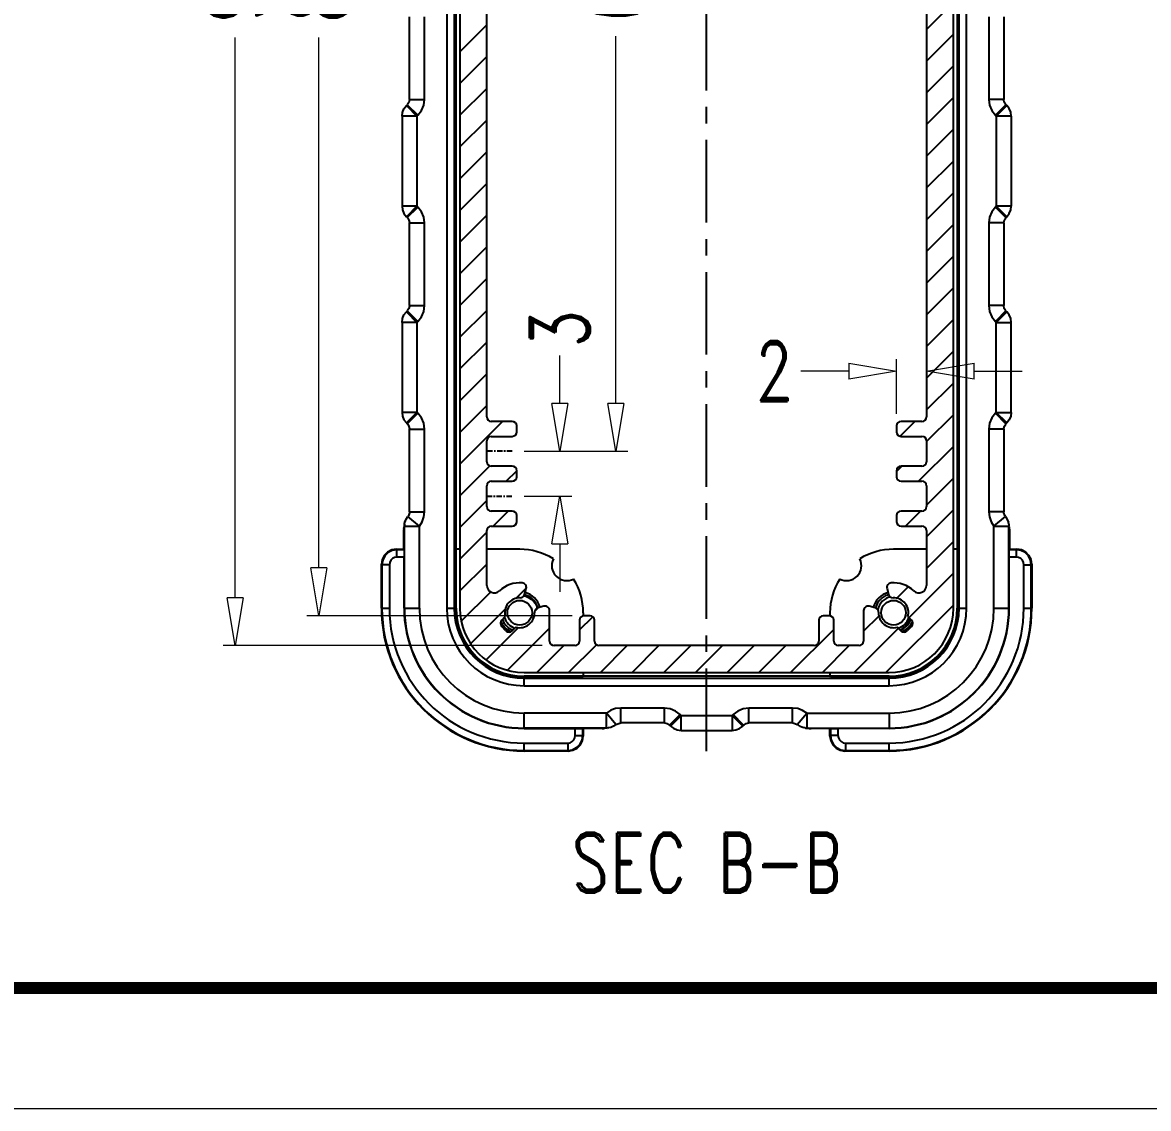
# Model space of a CAD drawing. Extents: x 2468 to 2936, y 274 to 599.
# Drawn here: x 2603.1 to 2678.4, y 274.2 to 346.8 of the extents above; entities that cross this region are included whole.
import ezdxf
from ezdxf.enums import TextEntityAlignment as Align

# ---------------------------------------------------------------- set-up
doc = ezdxf.new("R2010")
doc.units = 0
doc.header["$LTSCALE"] = 30.734
doc.header["$PDMODE"] = 3
doc.header["$PDSIZE"] = 0.3125
doc.linetypes.add('CENTER', pattern=[50.8, 31.75, -6.35, 6.35, -6.35])
doc.layers.get('0').update_dxf_attribs({"linetype": 'CONTINUOUS'})
doc.layers.get('Defpoints').update_dxf_attribs({"linetype": 'CONTINUOUS'})
for name, color, linetype, lineweight in [('dim', 3, 'CONTINUOUS', 9), ('from', 7, 'CONTINUOUS', 13), ('hatch', 56, 'CONTINUOUS', 9)]:
    doc.layers.add(name, color=color, linetype=linetype, lineweight=lineweight)
doc.styles.add('ROMAND', font='romand.shx', dxfattribs={"width": 0.75, "bigfont": 'gbcbig.shx'})
doc.dimstyles.new('YanXiu', dxfattribs={"dimtxt": 2.5, "dimasz": 2.2, "dimexe": 0.66, "dimexo": 0.66, "dimgap": 0.66, "dimtad": 0, "dimzin": 9, "dimdsep": 46, "dimtxsty": 'ROMAND', "dimblk": 'CLOSEDBLANK', "dimcen": 0, "dimclrd": 256, "dimclre": 131, "dimclrt": 42, "dimazin": 2, "dimtfac": 1, "dimtofl": 0, "dimtmove": 0, "dimatfit": 3, "dimldrblk": 'CLOSEDBLANK', "dimfxl": 1, "dimlwd": 5, "dimlwe": 5, "dimarcsym": 0})

# ---------------------------------------------------------------- blocks, each defined once
blk = doc.blocks.new('_ClosedBlank')
at = {"color": 0, "linetype": 'ByBlock', "lineweight": -2}
for p, q in [((-1, 0.167), (0, 0)), ((-1, 0.167), (-1, -0.167)), ((0, 0), (-1, -0.167))]:
    blk.add_line(p, q, dxfattribs=at)
blk = doc.blocks.new('*D10')
at = {"layer": 'Defpoints', "color": 0}
for p in [(2638.617, 397.567), (2617.278, 305.167), (2638.617, 305.167)]:
    blk.add_point(p, dxfattribs=at)
at = {"layer": 'dim', "color": 131, "lineweight": 5}
for p, q in [((2637.817, 397.567), (2616.478, 397.567)), ((2637.817, 305.167), (2616.478, 305.167))]:
    blk.add_line(p, q, dxfattribs=at)
at = {"layer": 'dim', "lineweight": 5}
for p, q in [((2617.278, 394.367), (2617.278, 356.881)), ((2617.278, 308.367), (2617.278, 345.853))]:
    blk.add_line(p, q, dxfattribs=at)
at = {"layer": 'dim', "lineweight": 5, "xscale": 3.2, "yscale": 3.2, "zscale": 3.2}
for p, rotation in [((2617.278, 397.567), 90), ((2617.278, 305.167), 270)]:
    blk.add_blockref('_ClosedBlank', p, dxfattribs=dict(at, rotation=rotation))
at = {"layer": 'dim', "color": 42, "insert": (2617.278, 351.367), "char_height": 4, "attachment_point": 5, "rotation": 90, "style": 'ROMAND'}
blk.add_mtext('92.4', dxfattribs=at)
blk = doc.blocks.new('*D13')
at = {"layer": 'Defpoints', "color": 0}
for p in [(2640.617, 395.567), (2622.878, 307.167), (2640.617, 307.167)]:
    blk.add_point(p, dxfattribs=at)
at = {"layer": 'dim', "color": 131, "lineweight": 5}
for p, q in [((2639.817, 395.567), (2622.078, 395.567)), ((2639.817, 307.167), (2622.078, 307.167))]:
    blk.add_line(p, q, dxfattribs=at)
at = {"layer": 'dim', "lineweight": 5}
for p, q in [((2622.878, 392.367), (2622.878, 356.881)), ((2622.878, 310.367), (2622.878, 345.853))]:
    blk.add_line(p, q, dxfattribs=at)
at = {"layer": 'dim', "lineweight": 5, "xscale": 3.2, "yscale": 3.2, "zscale": 3.2}
for p, rotation in [((2622.878, 395.567), 90), ((2622.878, 307.167), 270)]:
    blk.add_blockref('_ClosedBlank', p, dxfattribs=dict(at, rotation=rotation))
at = {"layer": 'dim', "color": 42, "insert": (2622.878, 351.367), "char_height": 4, "attachment_point": 5, "rotation": 90, "style": 'ROMAND'}
blk.add_mtext('88.4', dxfattribs=at)
blk = doc.blocks.new('*D14')
at = {"layer": 'Defpoints', "color": 0}
for p in [(2635.817, 318.167), (2638.995, 318.167), (2635.817, 315.167)]:
    blk.add_point(p, dxfattribs=at)
at = {"layer": 'dim', "lineweight": 5}
for p, q in [((2638.995, 321.367), (2638.995, 324.567)), ((2638.995, 311.967), (2638.995, 308.767))]:
    blk.add_line(p, q, dxfattribs=at)
at = {"layer": 'dim', "color": 131, "lineweight": 5}
for p, q in [((2636.616, 318.167), (2639.794, 318.167)), ((2636.616, 315.167), (2639.794, 315.167))]:
    blk.add_line(p, q, dxfattribs=at)
at = {"layer": 'dim', "lineweight": 5, "xscale": 3.2, "yscale": 3.2, "zscale": 3.2}
for p, rotation in [((2638.995, 318.167), 270), ((2638.995, 315.167), 90)]:
    blk.add_blockref('_ClosedBlank', p, dxfattribs=dict(at, rotation=rotation))
at = {"layer": 'dim', "color": 42, "insert": (2638.995, 326.367), "char_height": 4, "attachment_point": 5, "rotation": 90, "style": 'ROMAND'}
blk.add_mtext('3', dxfattribs=at)
blk = doc.blocks.new('*D15')
at = {"layer": 'Defpoints', "color": 0}
for p in [(2635.817, 384.567), (2642.739, 384.567), (2635.817, 318.167)]:
    blk.add_point(p, dxfattribs=at)
at = {"layer": 'dim', "color": 131, "lineweight": 5}
for p, q in [((2636.616, 384.567), (2643.539, 384.567)), ((2636.616, 318.167), (2643.539, 318.167))]:
    blk.add_line(p, q, dxfattribs=at)
at = {"layer": 'dim', "lineweight": 5}
for p, q in [((2642.739, 381.367), (2642.739, 356.81)), ((2642.739, 321.367), (2642.739, 345.925))]:
    blk.add_line(p, q, dxfattribs=at)
at = {"layer": 'dim', "lineweight": 5, "xscale": 3.2, "yscale": 3.2, "zscale": 3.2}
for p, rotation in [((2642.739, 384.567), 90), ((2642.739, 318.167), 270)]:
    blk.add_blockref('_ClosedBlank', p, dxfattribs=dict(at, rotation=rotation))
at = {"layer": 'dim', "color": 42, "insert": (2642.739, 351.367), "char_height": 4, "attachment_point": 5, "rotation": 90, "style": 'ROMAND'}
blk.add_mtext('66.4', dxfattribs=at)
blk = doc.blocks.new('*D18')
at = {"layer": 'Defpoints', "color": 0}
for p in [(2661.517, 323.523), (2663.517, 320.467), (2661.517, 319.867)]:
    blk.add_point(p, dxfattribs=at)
at = {"layer": 'dim', "color": 131, "lineweight": 5}
for p, q in [((2661.517, 320.667), (2661.517, 324.322)), ((2663.517, 321.267), (2663.517, 324.322))]:
    blk.add_line(p, q, dxfattribs=at)
at = {"layer": 'dim', "lineweight": 5}
for p, q in [((2658.317, 323.523), (2655.117, 323.523)), ((2666.717, 323.523), (2669.917, 323.523))]:
    blk.add_line(p, q, dxfattribs=at)
at = {"layer": 'dim', "lineweight": 5, "xscale": 3.2, "yscale": 3.2, "zscale": 3.2}
blk.add_blockref('_ClosedBlank', (2661.517, 323.523), dxfattribs=at)
at = {"layer": 'dim', "lineweight": 5, "xscale": 3.2, "yscale": 3.2, "zscale": 3.2, "rotation": 180}
blk.add_blockref('_ClosedBlank', (2663.517, 323.523), dxfattribs=at)
at = {"layer": 'dim', "color": 42, "insert": (2653.317, 323.523), "char_height": 4, "attachment_point": 5, "style": 'ROMAND'}
blk.add_mtext('2', dxfattribs=at)

msp = doc.modelspace()

# ---------------------------------------------------------------- linework, layer by layer
at = {"color": 1, "linetype": 'CENTER', "ltscale": 0.005661}
msp.add_line((2648.817, 298.117), (2648.817, 404.617), dxfattribs=at)
at = {"color": 7, "linetype": 'Continuous'}
for p, q in [((2631.436, 395.067), (2631.436, 307.667)), ((2631.936, 395.067), (2631.936, 307.667)), ((2632.067, 307.667), (2632.067, 395.067)), ((2632.317, 395.067), (2632.317, 307.667)), ((2665.317, 307.667), (2665.317, 395.067)), ((2665.567, 395.067), (2665.567, 307.667)), ((2665.698, 307.667), (2665.698, 395.067)), ((2666.198, 307.667), (2666.198, 395.067)), ((2634.117, 320.467), (2634.117, 382.267)), ((2663.517, 382.267), (2663.517, 320.467)), ((2628.944, 341.705), (2628.944, 347.236)), ((2629.944, 341.705), (2629.944, 347.236)), ((2667.689, 347.236), (2667.689, 341.705)), ((2668.689, 347.236), (2668.689, 341.705)), ((2628.737, 341.291), (2628.798, 341.351)), ((2628.737, 341.291), (2629.444, 340.584)), ((2628.798, 341.351), (2629.505, 340.644)), ((2628.944, 341.705), (2629.944, 341.705)), ((2668.689, 341.705), (2667.689, 341.705)), ((2668.836, 341.351), (2668.129, 340.644)), ((2668.189, 340.584), (2668.896, 341.291)), ((2668.836, 341.351), (2668.811, 341.378)), ((2668.836, 341.351), (2668.896, 341.291)), ((2629.444, 340.584), (2628.444, 340.584)), ((2628.444, 340.584), (2628.444, 334.564)), ((2629.444, 340.584), (2629.505, 340.644)), ((2629.444, 340.584), (2629.444, 334.564)), ((2668.129, 340.644), (2668.189, 340.584)), ((2668.189, 340.584), (2668.189, 334.564)), ((2669.189, 340.584), (2668.189, 340.584)), ((2669.189, 340.584), (2669.189, 334.564)), ((2629.444, 334.564), (2628.444, 334.564)), ((2629.444, 334.564), (2628.737, 333.857)), ((2628.798, 333.796), (2629.505, 334.503)), ((2629.505, 334.503), (2629.444, 334.564)), ((2668.189, 334.564), (2668.129, 334.503)), ((2668.836, 333.796), (2668.129, 334.503)), ((2668.189, 334.564), (2668.896, 333.857)), ((2669.189, 334.564), (2668.189, 334.564)), ((2628.798, 333.796), (2628.737, 333.857)), ((2628.798, 333.796), (2628.823, 333.769)), ((2668.896, 333.857), (2668.836, 333.796)), ((2628.944, 333.443), (2629.944, 333.443)), ((2628.944, 327.912), (2628.944, 333.443)), ((2629.944, 327.912), (2629.944, 333.443)), ((2667.689, 333.443), (2667.689, 327.912)), ((2668.689, 333.443), (2667.689, 333.443)), ((2668.689, 333.443), (2668.689, 327.912)), ((2628.944, 327.912), (2629.944, 327.912)), ((2668.689, 327.912), (2667.689, 327.912)), ((2668.836, 327.558), (2668.811, 327.585)), ((2628.737, 327.497), (2628.798, 327.558)), ((2628.737, 327.497), (2629.444, 326.79)), ((2628.798, 327.558), (2629.505, 326.851)), ((2629.444, 326.79), (2629.505, 326.851)), ((2668.836, 327.558), (2668.129, 326.851)), ((2668.129, 326.851), (2668.189, 326.79)), ((2668.189, 326.79), (2668.896, 327.497)), ((2668.836, 327.558), (2668.896, 327.497)), ((2628.444, 326.79), (2628.444, 320.771)), ((2629.444, 326.79), (2628.444, 326.79)), ((2629.444, 326.79), (2629.444, 320.771)), ((2668.189, 320.771), (2668.189, 326.79)), ((2668.189, 326.79), (2669.189, 326.79)), ((2669.189, 320.771), (2669.189, 326.79)), ((2629.444, 320.771), (2628.444, 320.771)), ((2629.444, 320.771), (2628.737, 320.063)), ((2628.798, 320.003), (2628.737, 320.063)), ((2628.798, 320.003), (2629.505, 320.71)), ((2629.505, 320.71), (2629.444, 320.771)), ((2635.817, 320.167), (2634.417, 320.167)), ((2663.217, 320.167), (2661.817, 320.167)), ((2668.189, 320.771), (2668.129, 320.71)), ((2668.836, 320.003), (2668.129, 320.71)), ((2668.896, 320.063), (2668.189, 320.771)), ((2668.189, 320.771), (2669.189, 320.771)), ((2668.896, 320.063), (2668.836, 320.003)), ((2628.798, 320.003), (2628.823, 319.976)), ((2628.944, 314.118), (2628.944, 319.649)), ((2628.944, 319.649), (2629.944, 319.649)), ((2629.944, 314.118), (2629.944, 319.649)), ((2636.117, 319.467), (2636.117, 319.867)), ((2661.517, 319.867), (2661.517, 319.467)), ((2667.689, 319.649), (2667.689, 314.118)), ((2668.689, 319.649), (2667.689, 319.649)), ((2668.689, 319.649), (2668.689, 314.118)), ((2634.117, 317.467), (2634.117, 318.867)), ((2634.417, 319.167), (2635.817, 319.167)), ((2661.817, 319.167), (2663.217, 319.167)), ((2663.517, 318.867), (2663.517, 317.467)), ((2635.817, 317.167), (2634.417, 317.167)), ((2663.217, 317.167), (2661.817, 317.167)), ((2636.117, 316.467), (2636.117, 316.867)), ((2661.517, 316.867), (2661.517, 316.467)), ((2634.117, 314.467), (2634.117, 315.867)), ((2634.417, 316.167), (2635.817, 316.167)), ((2661.817, 316.167), (2663.217, 316.167)), ((2663.517, 315.867), (2663.517, 314.467)), ((2628.944, 314.118), (2629.944, 314.118)), ((2635.817, 314.167), (2634.417, 314.167)), ((2663.217, 314.167), (2661.817, 314.167)), ((2668.689, 314.118), (2667.689, 314.118)), ((2628.608, 313.266), (2628.632, 313.404)), ((2628.608, 313.266), (2628.61, 313.281)), ((2628.61, 313.281), (2628.618, 313.336)), ((2628.618, 313.336), (2628.662, 313.503)), ((2628.632, 313.404), (2628.714, 313.624)), ((2628.714, 313.624), (2628.831, 313.801)), ((2628.838, 313.795), (2628.831, 313.801)), ((2629.603, 313.166), (2628.838, 313.795)), ((2636.117, 313.467), (2636.117, 313.867)), ((2661.517, 313.867), (2661.517, 313.467)), ((2668.031, 313.166), (2668.803, 313.801)), ((2668.803, 313.801), (2668.927, 313.608)), ((2668.926, 313.61), (2669.004, 313.393)), ((2669.024, 313.282), (2669.004, 313.394)), ((2669.024, 313.282), (2669.03, 313.229)), ((2669.024, 313.281), (2669.031, 313.166)), ((2628.566, 312.874), (2628.587, 313.032)), ((2628.575, 313.004), (2628.566, 312.875)), ((2628.566, 311.617), (2628.566, 312.875)), ((2628.575, 313.004), (2628.589, 313.112)), ((2628.589, 313.112), (2628.58, 312.982)), ((2628.587, 313.032), (2628.598, 313.123)), ((2628.603, 313.166), (2628.608, 313.266)), ((2628.603, 307.667), (2628.603, 313.166)), ((2628.603, 313.166), (2629.603, 313.166)), ((2629.603, 307.667), (2629.603, 313.166)), ((2634.117, 309.2), (2634.117, 312.867)), ((2634.417, 313.167), (2635.817, 313.167)), ((2661.817, 313.167), (2663.217, 313.167)), ((2663.517, 312.867), (2663.517, 309.2)), ((2668.031, 307.667), (2668.031, 313.166)), ((2668.031, 313.166), (2669.031, 313.166)), ((2669.031, 307.667), (2669.031, 313.166)), ((2669.042, 313.071), (2669.067, 312.874)), ((2669.045, 313.112), (2669.053, 312.982)), ((2669.045, 313.112), (2669.059, 313.004)), ((2669.067, 312.874), (2669.059, 313.004)), ((2669.067, 312.875), (2669.067, 311.617)), ((2628.067, 311.617), (2628.577, 311.617)), ((2628.067, 311.617), (2628.102, 311.582)), ((2628.102, 311.082), (2628.102, 311.582)), ((2628.577, 311.582), (2628.102, 311.582)), ((2628.579, 311.082), (2628.102, 311.082)), ((2628.577, 311.582), (2628.566, 311.617)), ((2628.579, 311.433), (2628.579, 311.082)), ((2628.579, 307.667), (2628.579, 311.082)), ((2632.023, 307.667), (2632.023, 311.082)), ((2632.032, 311.582), (2632.028, 311.541)), ((2632.067, 311.617), (2632.032, 311.582)), ((2632.317, 311.617), (2632.067, 311.617)), ((2636.317, 311.617), (2634.117, 311.617)), ((2663.517, 311.617), (2661.317, 311.617)), ((2665.567, 311.617), (2665.317, 311.617)), ((2665.602, 311.582), (2665.567, 311.617)), ((2665.61, 311.082), (2665.61, 307.667)), ((2669.532, 311.082), (2669.054, 311.082)), ((2669.057, 311.582), (2669.067, 311.617)), ((2669.057, 311.617), (2669.567, 311.617)), ((2669.532, 311.582), (2669.057, 311.582)), ((2669.567, 311.617), (2669.532, 311.582)), ((2669.532, 311.082), (2669.532, 311.582)), ((2627.067, 307.667), (2627.067, 310.617)), ((2627.067, 310.617), (2627.102, 310.582)), ((2627.102, 310.582), (2627.102, 307.667)), ((2627.602, 310.582), (2627.102, 310.582)), ((2627.602, 310.582), (2627.602, 307.667)), ((2670.032, 307.667), (2670.032, 310.582)), ((2670.032, 310.582), (2670.532, 310.582)), ((2670.567, 310.617), (2670.532, 310.582)), ((2670.532, 307.667), (2670.532, 310.582)), ((2670.567, 310.617), (2670.567, 307.667)), ((2636.644, 308.589), (2636.75, 308.983)), ((2660.884, 308.983), (2660.989, 308.589)), ((2660.253, 308.024), (2660.15, 307.816)), ((2627.067, 307.667), (2627.602, 307.667)), ((2628.579, 307.667), (2629.603, 307.667)), ((2631.436, 307.667), (2632.067, 307.667)), ((2637.463, 307.785), (2637.498, 307.673)), ((2637.52, 307.685), (2637.488, 307.803)), ((2637.939, 307.802), (2637.539, 307.694)), ((2638.317, 305.467), (2638.317, 307.512)), ((2640.567, 307.367), (2640.567, 307.167)), ((2657.067, 307.367), (2657.067, 307.167)), ((2659.317, 307.512), (2659.317, 305.467)), ((2660.095, 307.694), (2659.694, 307.802)), ((2660.15, 307.816), (2660.113, 307.685)), ((2665.567, 307.667), (2666.198, 307.667)), ((2668.031, 307.667), (2669.054, 307.667)), ((2670.032, 307.667), (2670.567, 307.667)), ((2635.115, 306.872), (2635.351, 307.108)), ((2635.155, 306.907), (2635.26, 306.7)), ((2635.26, 306.7), (2635.401, 306.516)), ((2640.317, 306.867), (2640.317, 305.467)), ((2641.017, 307.167), (2640.617, 307.167)), ((2641.317, 305.467), (2641.317, 306.867)), ((2656.317, 306.867), (2656.317, 305.467)), ((2657.017, 307.167), (2656.617, 307.167)), ((2657.317, 305.467), (2657.317, 306.867)), ((2662.283, 307.108), (2662.519, 306.872)), ((2662.358, 306.917), (2662.375, 307.016)), ((2635.398, 306.165), (2635.115, 306.448)), ((2635.773, 306.242), (2635.864, 306.207)), ((2636.058, 306.401), (2635.822, 306.165)), ((2661.812, 306.165), (2661.576, 306.401)), ((2661.769, 306.207), (2661.894, 306.258)), ((2662.519, 306.448), (2662.236, 306.165)), ((2640.017, 305.167), (2638.617, 305.167)), ((2656.017, 305.167), (2641.617, 305.167)), ((2659.017, 305.167), (2657.617, 305.167)), ((2636.617, 303.367), (2661.017, 303.367)), ((2636.617, 302.486), (2636.617, 303.117)), ((2661.017, 303.117), (2636.617, 303.117)), ((2640.032, 303.073), (2636.617, 303.073)), ((2636.617, 302.986), (2661.017, 302.986)), ((2640.567, 303.117), (2640.532, 303.082)), ((2640.567, 303.367), (2640.567, 303.117)), ((2657.067, 303.367), (2657.067, 303.117)), ((2657.102, 303.082), (2657.067, 303.117)), ((2661.017, 303.073), (2657.602, 303.073)), ((2661.017, 302.486), (2661.017, 303.117)), ((2636.617, 302.486), (2661.017, 302.486)), ((2636.617, 299.63), (2636.617, 300.653)), ((2642.116, 300.653), (2636.617, 300.653)), ((2642.116, 299.653), (2642.116, 300.653)), ((2642.75, 299.881), (2642.116, 300.653)), ((2643.068, 299.995), (2643.068, 300.995)), ((2645.99, 300.995), (2643.068, 300.995)), ((2645.99, 299.995), (2645.99, 300.995)), ((2646.344, 299.848), (2647.051, 300.555)), ((2646.404, 299.787), (2647.111, 300.495)), ((2647.111, 300.495), (2647.051, 300.555)), ((2647.111, 299.495), (2647.111, 300.495)), ((2647.111, 300.495), (2650.522, 300.495)), ((2650.583, 300.555), (2650.522, 300.495)), ((2650.522, 300.495), (2650.522, 299.495)), ((2650.522, 300.495), (2651.229, 299.787)), ((2651.29, 299.848), (2650.583, 300.555)), ((2651.644, 299.995), (2651.644, 300.995)), ((2654.566, 300.995), (2651.644, 300.995)), ((2654.566, 299.995), (2654.566, 300.995)), ((2654.883, 299.881), (2655.518, 300.653)), ((2655.518, 300.653), (2655.518, 299.847)), ((2655.518, 300.653), (2661.017, 300.653)), ((2661.017, 300.653), (2661.017, 299.63)), ((2645.99, 299.995), (2643.068, 299.995)), ((2646.404, 299.787), (2646.344, 299.848)), ((2651.29, 299.848), (2651.229, 299.787)), ((2651.29, 299.848), (2651.317, 299.873)), ((2654.566, 299.995), (2651.644, 299.995)), ((2654.883, 299.881), (2655.075, 299.757)), ((2655.291, 299.679), (2655.074, 299.758)), ((2655.518, 299.847), (2655.518, 299.653)), ((2642.116, 299.653), (2636.617, 299.653)), ((2640.032, 299.152), (2640.032, 299.63)), ((2640.032, 299.152), (2640.532, 299.152)), ((2640.532, 299.152), (2640.532, 299.627)), ((2640.532, 299.627), (2640.567, 299.617)), ((2640.567, 299.117), (2640.532, 299.152)), ((2640.567, 299.627), (2640.567, 299.117)), ((2641.825, 299.617), (2640.567, 299.617)), ((2641.98, 299.637), (2641.824, 299.617)), ((2641.825, 299.617), (2641.954, 299.625)), ((2642.062, 299.639), (2641.932, 299.631)), ((2642.062, 299.639), (2641.954, 299.625)), ((2642.231, 299.66), (2642.116, 299.653)), ((2642.179, 299.654), (2642.231, 299.66)), ((2647.111, 299.495), (2650.522, 299.495)), ((2655.402, 299.66), (2655.29, 299.68)), ((2655.403, 299.66), (2655.518, 299.653)), ((2655.518, 299.653), (2661.017, 299.653)), ((2655.68, 299.625), (2655.572, 299.639)), ((2655.572, 299.639), (2655.701, 299.631)), ((2655.809, 299.617), (2655.612, 299.642)), ((2655.68, 299.625), (2655.809, 299.617)), ((2657.067, 299.617), (2655.809, 299.617)), ((2657.102, 299.627), (2657.067, 299.617)), ((2657.067, 299.117), (2657.067, 299.627)), ((2657.067, 299.117), (2657.102, 299.152)), ((2657.102, 299.627), (2657.102, 299.152)), ((2657.602, 299.152), (2657.102, 299.152)), ((2657.251, 299.629), (2657.602, 299.63)), ((2657.602, 299.63), (2657.602, 299.152)), ((2661.017, 299.63), (2657.602, 299.63)), ((2636.617, 298.117), (2636.617, 298.652)), ((2636.617, 298.652), (2639.532, 298.652)), ((2639.532, 298.652), (2639.532, 298.152)), ((2658.102, 298.652), (2658.102, 298.152)), ((2658.102, 298.652), (2661.017, 298.652)), ((2661.017, 298.117), (2661.017, 298.652)), ((2636.617, 298.152), (2639.532, 298.152)), ((2639.567, 298.117), (2636.617, 298.117)), ((2639.567, 298.117), (2639.532, 298.152)), ((2658.067, 298.117), (2658.102, 298.152)), ((2661.017, 298.117), (2658.067, 298.117)), ((2658.102, 298.152), (2661.017, 298.152))]:
    msp.add_line(p, q, dxfattribs=at)
at = {"color": 40, "linetype": 'Continuous'}
for p, q in [((2663.517, 346.388), (2665.317, 348.188)), ((2632.317, 344.887), (2634.117, 346.687)), ((2663.517, 344.267), (2665.317, 346.067)), ((2632.317, 342.766), (2634.117, 344.566)), ((2663.517, 342.146), (2665.317, 343.946)), ((2632.317, 340.644), (2634.117, 342.444)), ((2663.517, 340.024), (2665.317, 341.824)), ((2632.317, 338.523), (2634.117, 340.323)), ((2663.517, 337.903), (2665.317, 339.703)), ((2632.317, 336.402), (2634.117, 338.202)), ((2663.517, 335.782), (2665.317, 337.582)), ((2632.317, 334.28), (2634.117, 336.08)), ((2663.517, 333.66), (2665.317, 335.46)), ((2632.317, 332.159), (2634.117, 333.959)), ((2663.517, 331.539), (2665.317, 333.339)), ((2632.317, 330.038), (2634.117, 331.838)), ((2663.517, 329.418), (2665.317, 331.218)), ((2632.317, 327.916), (2634.117, 329.716)), ((2663.517, 327.297), (2665.317, 329.097)), ((2632.317, 325.795), (2634.117, 327.595)), ((2663.517, 325.175), (2665.317, 326.975)), ((2632.317, 323.674), (2634.117, 325.474)), ((2663.517, 323.054), (2665.317, 324.854)), ((2632.317, 321.552), (2634.117, 323.352)), ((2663.517, 320.933), (2665.317, 322.733)), ((2632.317, 319.431), (2634.117, 321.231)), ((2632.317, 317.31), (2635.174, 320.167)), ((2661.762, 319.178), (2662.751, 320.167)), ((2663.517, 318.811), (2665.317, 320.611)), ((2662.994, 316.167), (2665.317, 318.49)), ((2632.317, 315.188), (2634.316, 317.187)), ((2661.517, 316.811), (2661.873, 317.167)), ((2635.417, 316.167), (2636.117, 316.867)), ((2663.517, 314.569), (2665.317, 316.369)), ((2632.317, 313.067), (2634.117, 314.867)), ((2634.538, 313.167), (2635.538, 314.167)), ((2662.115, 313.167), (2663.115, 314.167)), ((2663.517, 312.447), (2665.317, 314.247)), ((2632.317, 310.946), (2634.117, 312.746)), ((2663.517, 310.326), (2665.317, 312.126)), ((2632.317, 308.824), (2634.117, 310.624)), ((2662.352, 307.039), (2665.317, 310.005)), ((2632.429, 306.815), (2634.381, 308.767)), ((2636.056, 308.321), (2636.751, 309.016)), ((2661.521, 308.33), (2662.292, 309.102)), ((2633.049, 305.314), (2635.372, 307.637)), ((2637.332, 307.476), (2637.555, 307.699)), ((2660.801, 303.367), (2665.317, 307.883)), ((2640.317, 306.218), (2641.199, 307.1)), ((2659.317, 306.126), (2660.354, 307.163)), ((2634.089, 304.233), (2636.243, 306.387)), ((2635.495, 303.517), (2638.317, 306.339)), ((2654.437, 303.367), (2657.317, 306.247)), ((2658.679, 303.367), (2661.644, 306.332)), ((2637.466, 303.367), (2639.266, 305.167)), ((2639.587, 303.367), (2641.447, 305.227)), ((2641.709, 303.367), (2643.509, 305.167)), ((2643.83, 303.367), (2645.63, 305.167)), ((2645.951, 303.367), (2647.751, 305.167)), ((2648.073, 303.367), (2649.873, 305.167)), ((2650.194, 303.367), (2651.994, 305.167)), ((2652.315, 303.367), (2654.115, 305.167)), ((2656.558, 303.367), (2658.358, 305.167))]:
    msp.add_line(p, q, dxfattribs=at)
at = {"color": 1, "linetype": 'CENTER', "ltscale": 0.000364417}
for p, q in [((2635.817, 318.167), (2634.117, 318.167)), ((2634.117, 315.167), (2635.817, 315.167))]:
    msp.add_line(p, q, dxfattribs=at)
at = {"color": 7, "linetype": 'Continuous'}
for points in [[(2628.444, 340.584), (2628.476, 340.833), (2628.577, 341.081), (2628.737, 341.291)], [(2628.944, 341.705), (2628.943, 341.669), (2628.904, 341.508), (2628.815, 341.369), (2628.798, 341.351)], [(2629.505, 340.644), (2629.744, 340.955), (2629.893, 341.317), (2629.944, 341.705)], [(2667.689, 341.705), (2667.74, 341.317), (2667.89, 340.956), (2668.129, 340.644)], [(2668.811, 341.378), (2668.725, 341.519), (2668.69, 341.68), (2668.689, 341.705)], [(2669.189, 340.584), (2669.153, 340.852), (2669.048, 341.096), (2668.896, 341.291)], [(2628.444, 334.564), (2628.476, 334.315), (2628.577, 334.067), (2628.737, 333.857)], [(2629.944, 333.443), (2629.893, 333.83), (2629.744, 334.192), (2629.505, 334.503)], [(2668.129, 334.503), (2667.89, 334.192), (2667.74, 333.831), (2667.689, 333.443)], [(2668.896, 333.857), (2669.059, 334.071), (2669.158, 334.316), (2669.189, 334.564)], [(2628.823, 333.769), (2628.908, 333.629), (2628.944, 333.467), (2628.944, 333.443)], [(2668.689, 333.443), (2668.691, 333.479), (2668.73, 333.639), (2668.819, 333.778), (2668.836, 333.796)], [(2628.944, 327.912), (2628.943, 327.875), (2628.904, 327.715), (2628.815, 327.576), (2628.798, 327.558)], [(2629.505, 326.851), (2629.744, 327.162), (2629.893, 327.523), (2629.944, 327.912)], [(2667.689, 327.912), (2667.74, 327.524), (2667.89, 327.162), (2668.129, 326.851)], [(2668.811, 327.585), (2668.725, 327.726), (2668.69, 327.887), (2668.689, 327.912)], [(2628.444, 326.79), (2628.476, 327.039), (2628.577, 327.288), (2628.737, 327.497)], [(2669.189, 326.79), (2669.158, 327.039), (2669.057, 327.288), (2668.896, 327.497)], [(2628.444, 320.771), (2628.476, 320.522), (2628.577, 320.273), (2628.737, 320.063)], [(2629.944, 319.649), (2629.893, 320.037), (2629.744, 320.398), (2629.505, 320.71)], [(2668.129, 320.71), (2667.89, 320.399), (2667.74, 320.038), (2667.689, 319.649)], [(2669.189, 320.771), (2669.158, 320.522), (2669.057, 320.273), (2668.896, 320.063)], [(2628.823, 319.976), (2628.908, 319.835), (2628.944, 319.674), (2628.944, 319.649)], [(2668.689, 319.649), (2668.691, 319.686), (2668.73, 319.846), (2668.819, 319.985), (2668.836, 320.003)], [(2628.944, 314.118), (2628.939, 314.043), (2628.868, 313.852), (2628.831, 313.801)], [(2629.603, 313.166), (2629.789, 313.453), (2629.905, 313.776), (2629.944, 314.118)], [(2667.689, 314.118), (2667.729, 313.777), (2667.845, 313.453), (2668.031, 313.166)], [(2668.803, 313.801), (2668.76, 313.862), (2668.693, 314.055), (2668.689, 314.118)], [(2628.61, 313.281), (2628.604, 313.229), (2628.596, 313.167)], [(2628.662, 313.503), (2628.734, 313.659), (2628.831, 313.801)], [(2628.067, 311.617), (2627.759, 311.568), (2627.477, 311.425), (2627.259, 311.206), (2627.115, 310.925), (2627.067, 310.617)], [(2628.102, 311.582), (2627.793, 311.533), (2627.514, 311.391), (2627.293, 311.17), (2627.151, 310.891), (2627.102, 310.582)], [(2628.102, 311.082), (2627.948, 311.058), (2627.808, 310.987), (2627.697, 310.876), (2627.626, 310.737), (2627.602, 310.582)], [(2628.577, 311.582), (2628.578, 311.541), (2628.579, 311.433)], [(2632.028, 311.541), (2632.026, 311.433), (2632.024, 311.271), (2632.023, 311.082)], [(2665.602, 311.582), (2665.605, 311.541), (2665.608, 311.433), (2665.61, 311.271), (2665.61, 311.082)], [(2669.054, 307.667), (2669.054, 311.271), (2669.055, 311.433), (2669.056, 311.541), (2669.057, 311.582)], [(2670.532, 310.582), (2670.483, 310.891), (2670.341, 311.17), (2670.12, 311.391), (2669.841, 311.533), (2669.532, 311.582)], [(2670.032, 310.582), (2670.008, 310.736), (2669.937, 310.876), (2669.826, 310.986), (2669.686, 311.058), (2669.532, 311.082)], [(2670.567, 310.617), (2670.518, 310.925), (2670.375, 311.206), (2670.156, 311.425), (2669.875, 311.568), (2669.567, 311.617)], [(2636.6, 308.504), (2636.724, 308.476), (2636.914, 308.395), (2637.088, 308.282), (2637.24, 308.141), (2637.366, 307.975), (2637.463, 307.785)], [(2637.488, 307.803), (2637.387, 308.012), (2637.249, 308.199), (2637.08, 308.357), (2636.883, 308.481), (2636.667, 308.567)], [(2660.979, 308.571), (2660.762, 308.487), (2660.565, 308.365), (2660.393, 308.209), (2660.253, 308.024)], [(2635.401, 306.516), (2635.574, 306.361), (2635.773, 306.242)], [(2661.894, 306.258), (2662.055, 306.394), (2662.188, 306.552), (2662.289, 306.728), (2662.358, 306.917)], [(2640.532, 303.082), (2640.491, 303.079), (2640.382, 303.076), (2640.221, 303.074), (2640.032, 303.073)], [(2657.602, 303.073), (2657.413, 303.074), (2657.251, 303.076), (2657.142, 303.079), (2657.102, 303.082)], [(2643.068, 300.995), (2642.728, 300.955), (2642.404, 300.84), (2642.116, 300.653)], [(2647.051, 300.555), (2646.739, 300.794), (2646.378, 300.943), (2645.99, 300.995)], [(2651.644, 300.995), (2651.256, 300.944), (2650.894, 300.794), (2650.583, 300.555)], [(2655.518, 300.653), (2655.231, 300.839), (2654.908, 300.955), (2654.566, 300.995)], [(2642.75, 299.881), (2642.594, 299.775), (2642.418, 299.7), (2642.231, 299.66)], [(2642.751, 299.881), (2642.812, 299.924), (2643.004, 299.991), (2643.068, 299.995)], [(2645.99, 299.995), (2646.027, 299.993), (2646.187, 299.954), (2646.326, 299.865), (2646.344, 299.848)], [(2646.404, 299.787), (2646.595, 299.638), (2646.85, 299.529), (2647.111, 299.495)], [(2650.522, 299.495), (2650.771, 299.526), (2651.02, 299.627), (2651.229, 299.787)], [(2651.317, 299.873), (2651.458, 299.959), (2651.619, 299.994), (2651.644, 299.995)], [(2654.566, 299.995), (2654.641, 299.989), (2654.831, 299.918), (2654.883, 299.881)], [(2636.617, 299.63), (2640.221, 299.63), (2640.382, 299.629), (2640.491, 299.628), (2640.532, 299.627)], [(2639.532, 298.652), (2639.686, 298.676), (2639.825, 298.747), (2639.936, 298.858), (2640.007, 298.998), (2640.032, 299.152)], [(2639.532, 298.152), (2639.841, 298.201), (2640.12, 298.343), (2640.341, 298.564), (2640.483, 298.843), (2640.532, 299.152)], [(2639.567, 298.117), (2639.875, 298.166), (2640.156, 298.309), (2640.375, 298.528), (2640.518, 298.809), (2640.567, 299.117)], [(2655.402, 299.66), (2655.455, 299.654), (2655.518, 299.646)], [(2657.067, 299.117), (2657.115, 298.809), (2657.259, 298.528), (2657.477, 298.309), (2657.759, 298.166), (2658.067, 298.117)], [(2657.102, 299.627), (2657.142, 299.628), (2657.251, 299.629)], [(2657.102, 299.152), (2657.151, 298.843), (2657.293, 298.564), (2657.514, 298.343), (2657.793, 298.201), (2658.102, 298.152)], [(2657.602, 299.152), (2657.626, 298.998), (2657.697, 298.859), (2657.808, 298.748), (2657.947, 298.676), (2658.102, 298.652)]]:
    msp.add_lwpolyline(points, dxfattribs=at)
for centre in [(2636.317, 307.367), (2661.317, 307.367)]:
    msp.add_circle(centre, 0.825, dxfattribs=at)
for centre, radius, start, end in [((2634.417, 320.467), 0.3, 180, 270), ((2635.817, 319.867), 0.3, 0, 90), ((2661.817, 319.867), 0.3, 90, 180), ((2663.217, 320.467), 0.3, 270, 0), ((2635.817, 319.467), 0.3, 270, 0), ((2661.817, 319.467), 0.3, 180, 270), ((2634.417, 318.867), 0.3, 90, 180), ((2663.217, 318.867), 0.3, 0, 90), ((2634.417, 317.467), 0.3, 180, 270), ((2635.817, 316.867), 0.3, 0, 90), ((2661.817, 316.867), 0.3, 90, 180), ((2663.217, 317.467), 0.3, 270, 0), ((2635.817, 316.467), 0.3, 270, 0), ((2661.817, 316.467), 0.3, 180, 270), ((2634.417, 315.867), 0.3, 90, 180), ((2663.217, 315.867), 0.3, 0, 90), ((2634.417, 314.467), 0.3, 180, 270), ((2635.817, 313.867), 0.3, 0, 90), ((2661.817, 313.867), 0.3, 90, 180), ((2663.217, 314.467), 0.3, 270, 0), ((2635.817, 313.467), 0.3, 270, 0), ((2661.817, 313.467), 0.3, 180, 270), ((2634.417, 312.867), 0.3, 90, 180), ((2663.217, 312.867), 0.3, 0, 90), ((2636.317, 307.367), 4.25, 57.9362, 90), ((2661.317, 307.367), 4.25, 90, 122.0638), ((2639.463, 310.514), 1, 152.93062, 297.06938), ((2658.17, 310.514), 1, 242.93062, 27.06938), ((2636.317, 307.367), 4.25, 0, 32.0638), ((2661.317, 307.367), 4.25, 147.9362, 180), ((2634.617, 309.2), 0.5, 180, 312.84364), ((2636.317, 307.367), 2, 85.16425, 132.84364), ((2636.46, 309.061), 0.3, 345, 85.16425), ((2661.174, 309.061), 0.3, 94.83575, 195), ((2661.317, 307.367), 2, 47.15636, 94.83575), ((2663.017, 309.2), 0.5, 227.15636, 0), ((2636.317, 307.367), 1, 88.34236, 195), ((2636.354, 308.667), 0.3, 268.34236, 345), ((2636.317, 307.367), 1.4, 15.02053, 75), ((2661.317, 307.367), 1.4, 105, 164.97947), ((2661.317, 307.367), 1.075, 100.70204, 168.57143), ((2661.279, 308.667), 0.3, 195, 271.65764), ((2661.317, 307.367), 1, 345, 91.65764), ((2636.617, 307.667), 9.55, 180, 270), ((2636.617, 307.667), 9.515, 180, 270), ((2636.617, 307.667), 9.015, 180, 270), ((2636.617, 307.667), 8.037, 180, 270), ((2636.617, 307.667), 8.014, 180, 270), ((2636.617, 307.667), 7.014, 180, 270), ((2636.617, 307.667), 5.181, 180, 270), ((2636.617, 307.667), 4.681, 180, 270), ((2636.617, 307.667), 4.594, 180, 270), ((2636.617, 307.667), 4.55, 180, 270), ((2636.617, 307.667), 4.3, 180, 270), ((2636.317, 307.367), 1, 255, 1.65764), ((2637.616, 307.405), 0.3, 105, 181.65764), ((2638.017, 307.512), 0.3, 0, 105), ((2659.617, 307.512), 0.3, 75, 180), ((2660.017, 307.405), 0.3, 358.34236, 75), ((2661.317, 307.367), 1, 178.34236, 285), ((2661.017, 307.667), 4.3, 270, 0), ((2661.017, 307.667), 4.55, 270, 360), ((2661.017, 307.667), 4.594, 270, 360), ((2661.017, 307.667), 4.681, 270, 360), ((2661.017, 307.667), 5.181, 270, 360), ((2661.017, 307.667), 7.014, 270, 360), ((2661.017, 307.667), 8.014, 270, 360), ((2661.017, 307.667), 8.037, 270, 360), ((2661.017, 307.667), 9.015, 270, 0), ((2661.017, 307.667), 9.515, 270, 0), ((2661.017, 307.667), 9.55, 270, 0), ((2635.327, 306.66), 0.3, 135, 225), ((2636.317, 307.367), 1.4, 204.68117, 245.31883), ((2636.317, 307.367), 1.075, 197.12568, 252.82077), ((2640.617, 306.867), 0.3, 90, 180), ((2641.017, 306.867), 0.3, 0, 90), ((2656.617, 306.867), 0.3, 90, 180), ((2657.017, 306.867), 0.3, 0, 90), ((2661.317, 307.367), 1.075, 287.22906, 342.8029), ((2661.317, 307.367), 1.25, 297.5, 338.64401), ((2661.317, 307.367), 1.4, 294.68117, 335.31883), ((2662.307, 306.66), 0.3, 315, 45), ((2635.61, 306.377), 0.3, 225, 315), ((2662.024, 306.377), 0.3, 225, 315), ((2638.617, 305.467), 0.3, 180, 270), ((2640.017, 305.467), 0.3, 270, 0), ((2641.617, 305.467), 0.3, 180, 270), ((2656.017, 305.467), 0.3, 270, 0), ((2657.617, 305.467), 0.3, 180, 270), ((2659.017, 305.467), 0.3, 270, 0)]:
    msp.add_arc(centre, radius, start, end, dxfattribs=at)
at = {"layer": 'from'}
msp.add_lwpolyline([(2468.134, 274.207), (2935.759, 274.207), (2935.759, 599.164), (2468.134, 599.164)], close=True, dxfattribs=at)
at = {"layer": 'from', "const_width": 0.806}
msp.add_lwpolyline([(2476.193, 282.266), (2476.193, 591.105), (2927.7, 591.105), (2927.7, 282.266), (2476.193, 282.266)], dxfattribs=at)

# ---------------------------------------------------------------- texts
at = {"layer": 'hatch', "color": 6, "style": 'ROMAND', "width": 0.75}
msp.add_text('SEC B-B', height=4, dxfattribs=at).set_placement((2648.817, 290.651), align=Align.MIDDLE)

# ---------------------------------------------------------------- dimensions: what is measured, and where the dimension line sits
at = {"layer": 'dim'}
for base, p1, p2, picture, middle in [((2617.278, 305.167), (2638.617, 397.567), (2638.617, 305.167), '*D10', (2617.278, 351.367)), ((2622.878, 307.167), (2640.617, 395.567), (2640.617, 307.167), '*D13', (2622.878, 351.367)), ((2642.739, 384.567), (2635.817, 318.167), (2635.817, 384.567), '*D15', (2642.739, 351.367)), ((2638.995, 318.167), (2635.817, 315.167), (2635.817, 318.167), '*D14', (2638.995, 326.367))]:
    dim = msp.add_linear_dim(base=base, p1=p1, p2=p2, angle=90, dimstyle='YanXiu', override={"dimtxt": 4, "dimasz": 3.2, "dimexe": 0.7996, "dimexo": 0.7996, "dimgap": 0.7996}, dxfattribs=at)
    dim.commit()
    dim.dimension.update_dxf_attribs({"geometry": picture, "text_midpoint": middle})
dim = msp.add_linear_dim(base=(2661.517, 323.523), p1=(2663.517, 320.467), p2=(2661.517, 319.867), dimstyle='YanXiu', override={"dimtxt": 4, "dimasz": 3.2, "dimexe": 0.7996, "dimexo": 0.7996, "dimgap": 0.7996}, dxfattribs=at)
dim.commit()
dim.dimension.update_dxf_attribs({"geometry": '*D18', "text_midpoint": (2653.317, 323.523)})

doc.saveas('drawing.dxf')
